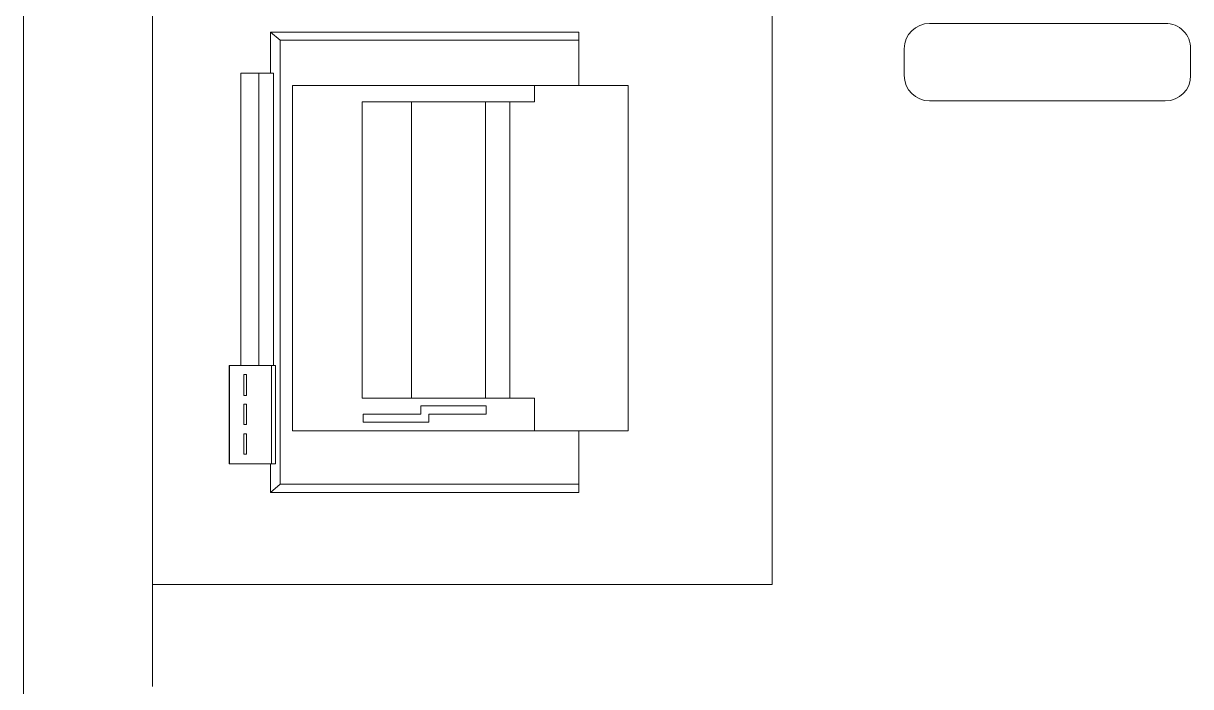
# Model space of a CAD drawing. Header units: millimetres. Extents: x -160614 to 59925, y -157025 to 0.
# Drawn here: x -42713 to -41809, y -100493 to -99979 of the extents above; entities that cross this region are included whole.
import ezdxf

# ---------------------------------------------------------------- set-up
doc = ezdxf.new("R2010")
doc.units = ezdxf.units.MM
doc.header["$LTSCALE"] = 8
doc.layers.get('0').update_dxf_attribs({"color": 9, "lineweight": 5})
for name, color, linetype, lineweight in [('72_EGR_EQP_TAG', 9, 'Continuous', 5), ('LOADING', 9, 'Continuous', 5), ('Walls', 9, 'Continuous', 5)]:
    doc.layers.add(name, color=color, linetype=linetype, lineweight=lineweight)
doc.layers.get('0').off()
doc.layers.get('0').freeze()

# ---------------------------------------------------------------- blocks, each defined once
blk = doc.blocks.new('ITPPLT2C-P')
for p, q in [((0.02286, 0.03177), (0.26184, 0.03177)), ((0.03041, 0.02557), (0.02286, 0.03177)), ((0.02286, 0), (0.02286, 0.03177)), ((0.26184, -0.00959), (0.26184, 0.03177)), ((0.03041, -0.31823), (0.03041, 0.02557)), ((0.03041, 0.02557), (0.26184, 0.02557)), ((0, 0), (0, -0.22622)), ((0.02518, 0), (0, 0)), ((0.01395, 0), (0.01395, -0.22622)), ((0.02518, 0), (0.01395, 0)), ((0.02518, -0.22622), (0.02518, 0)), ((0.0401, -0.27688), (0.0401, -0.00959)), ((0.3, -0.00959), (0.0401, -0.00959)), ((0.22741, -0.02218), (0.22741, -0.00959)), ((0.3, -0.27688), (0.3, -0.00959)), ((0.09395, -0.2515), (0.09395, -0.02218)), ((0.09395, -0.02218), (0.22741, -0.02218)), ((0.13211, -0.2515), (0.13211, -0.02218)), ((0.18945, -0.2515), (0.18945, -0.02218)), ((0.20824, -0.2515), (0.20824, -0.02218)), ((-0.0091, -0.22622), (0.02673, -0.22622)), ((-0.0091, -0.30235), (-0.0091, -0.22622)), ((-0.00872, -0.22622), (0.02363, -0.22622)), ((-0.00872, -0.30235), (-0.00872, -0.22622)), ((0, -0.22622), (0.02518, -0.22622)), ((0.00232, -0.24947), (0.00232, -0.23339)), ((0.00232, -0.23339), (0.00446, -0.23339)), ((0.00446, -0.23339), (0.00446, -0.24947)), ((0.01395, -0.22622), (0.02518, -0.22622)), ((0.02363, -0.22622), (0.02363, -0.30235)), ((0.02673, -0.22622), (0.02673, -0.30235)), ((0.00446, -0.24947), (0.00232, -0.24947)), ((0.22741, -0.2515), (0.09395, -0.2515)), ((0.22741, -0.27688), (0.22741, -0.2515)), ((0.00232, -0.27213), (0.00232, -0.25625)), ((0.00232, -0.25625), (0.00446, -0.25625)), ((0.00446, -0.25625), (0.00446, -0.27213)), ((0.13947, -0.2575), (0.19003, -0.2575)), ((0.13947, -0.26409), (0.13947, -0.2575)), ((0.19003, -0.2575), (0.19003, -0.26409)), ((0.09472, -0.2701), (0.09472, -0.26409)), ((0.09472, -0.26409), (0.13947, -0.26409)), ((0.14567, -0.2701), (0.09472, -0.2701)), ((0.19003, -0.26409), (0.14567, -0.26409)), ((0.14567, -0.26409), (0.14567, -0.2701)), ((0.00446, -0.27213), (0.00232, -0.27213)), ((0.00232, -0.29499), (0.00232, -0.2793)), ((0.00232, -0.2793), (0.00446, -0.2793)), ((0.00446, -0.2793), (0.00446, -0.29499)), ((0.3, -0.27688), (0.0401, -0.27688)), ((0.26184, -0.27688), (0.26184, -0.32462)), ((0.00446, -0.29499), (0.00232, -0.29499)), ((0.02673, -0.30235), (-0.0091, -0.30235)), ((0.02363, -0.30235), (-0.00872, -0.30235)), ((0.02286, -0.32462), (0.02286, -0.30235)), ((0.03041, -0.31823), (0.02286, -0.32462)), ((0.02286, -0.32462), (0.26184, -0.32462)), ((0.03041, -0.31823), (0.26184, -0.31823))]:
    blk.add_line(p, q)
blk = doc.blocks.new('GF21018-P')
for p, q in [((0.25963, 0.34221), (0.2804, 0.34221)), ((0.24001, 0.32259), (0.24001, 0.14)), ((0.30001, 0.32259), (0.30001, 0.14)), ((0.25963, 0.12039), (0.2804, 0.12039))]:
    blk.add_line(p, q)
for centre, start, end in [((0.25963, 0.32259), 90, 180), ((0.2804, 0.32259), 0, 90), ((0.25963, 0.14), 180, 270), ((0.2804, 0.14), 270, 0)]:
    blk.add_arc(centre, 0.01962, start, end)
blk = doc.blocks.new('1stF')
at = {"layer": 'LOADING', "color": 9}
for p, q in [((-42132.78, -98512.61, 0), (-42132.78, -100413.51, 0)), ((-42132.78, -100413.51, 0), (-42612.78, -100413.51, 0))]:
    blk.add_line(p, q, dxfattribs=at)
at = {"layer": 'Walls', "color": 9}
for p, q in [((-42712.78, -100502.61, 0.1), (-42712.78, -98022.61, 0.1)), ((-42612.78, -100492.61, 0.1), (-42612.78, -98032.61, 0.1))]:
    blk.add_line(p, q, dxfattribs=at)
at = {"layer": 'LOADING', "color": 9, "extrusion": (7.77426e-06, 2.24021e-05, 1), "xscale": -1000, "yscale": 1000.000000000001, "zscale": 1000, "rotation": 90.00141075505213}
blk.add_blockref('GF21018-P', (-41688.3, -99739.04, -2.55), dxfattribs=at)
at = {"layer": 'LOADING', "color": 9, "extrusion": (-7.77425e-06, 2.55393e-17, -1), "xscale": -1000, "yscale": 999.9999999999983, "zscale": 1000}
blk.add_blockref('ITPPLT2C-P', (42544.29, -100017.64, 0.33), dxfattribs=at)

msp = doc.modelspace()

# ---------------------------------------------------------------- block references
at = {"layer": '72_EGR_EQP_TAG'}
msp.add_blockref('1stF', (0, 0), dxfattribs=at)

doc.saveas('drawing.dxf')
